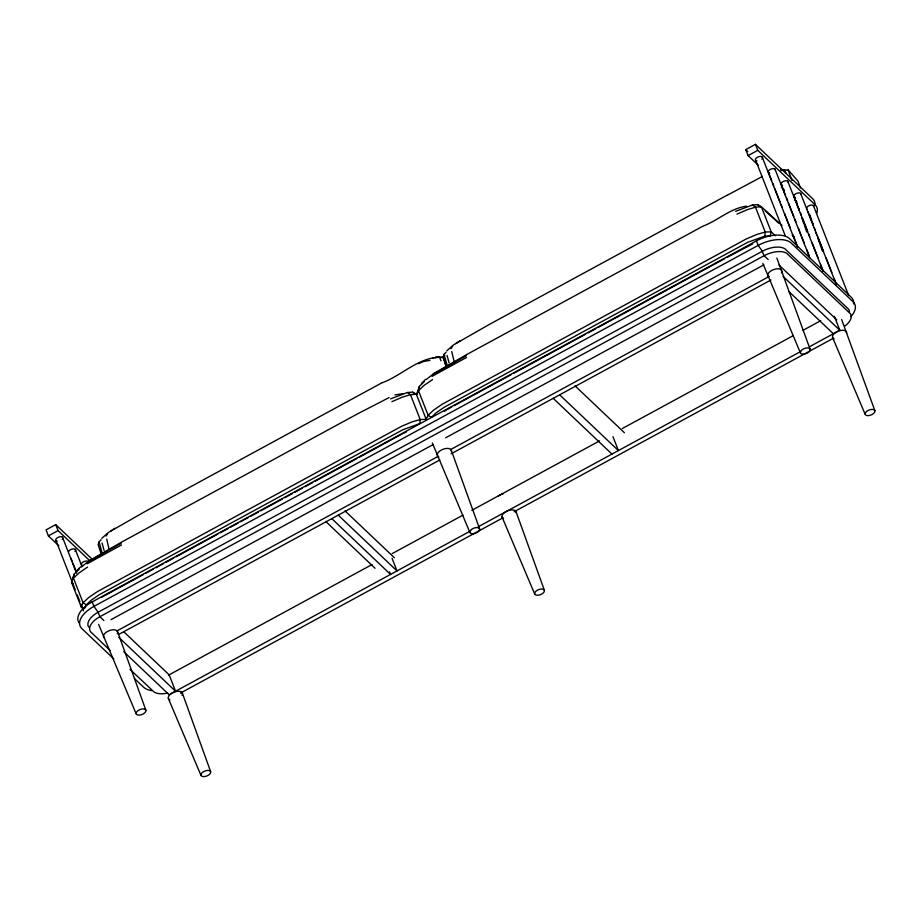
<?xml version="1.0" encoding="UTF-8"?>
<svg xmlns="http://www.w3.org/2000/svg" width="921" height="921" viewBox="0 0 921 921"><rect width="100%" height="100%" fill="white"/><g stroke="black" fill="none" stroke-linecap="round" stroke-linejoin="round"><path stroke-width="1.38" d="M424.178 381.766L419.343 386.383L418.479 390.665L428.115 415.267L431.327 417.34L436.22 412.735L444.21 407.255L747.737 242.292L764.752 236.133L765.224 232.057L755.473 207.179L752.422 205.003L735.591 211.358M79.16 569.282L74.336 573.898L71.539 582.279L81.163 606.835L83.235 608.804M101.057 539.706L99.031 541.905L98.167 544.599L101.356 554.511M446.374 366.995L443.185 357.095L444.049 354.401L446.075 352.202M74.336 573.898L71.539 582.279L73.438 584.11M419.343 386.383L416.557 394.775L418.479 390.665L423.844 385.577L432.548 379.579M390.573 398.862L407.404 392.519L410.455 394.683L420.206 419.562L419.734 423.637L402.719 429.808L99.192 594.759L91.202 600.239L86.309 604.844L84.536 608.574L81.163 606.835L83.109 602.771L88.474 597.706L97.2 591.731L401.579 426.308L411.963 421.91L420.206 419.562L426.181 419.32L428.115 415.267L433.492 410.202L442.207 404.227L746.597 238.792L756.981 234.395L765.224 232.057L771.188 231.816L775.344 235.764M105.996 536.08L107.596 533.754M451.014 348.564L452.614 346.25M443.185 357.095L444.728 355.126M101.771 538.359L108.102 532.706L115.033 528.24M446.789 350.843L453.12 345.202L460.051 340.735M81.359 566.956L89.21 560.762L121.537 542.135L357.901 413.679L389.099 397.584M426.377 379.452L434.228 373.247L466.556 354.631L702.919 226.175C717.758 220.649 730.652 208.077 746.655 206.166M76.443 570.905L80.611 566.864M421.461 383.401L425.617 379.348M87.53 567.083L78.826 573.081L73.461 578.181L83.109 602.771L86.309 604.844M444.452 411.273L446.662 409.753M110.75 531.129L144.413 511.88L381.824 382.86M455.768 343.625L489.431 324.376L726.842 195.356M88.704 627.12A18.719 9.671 -21.4 0 1 98.133 612.235L98.34 612.108M110.175 650.537L90.454 631.599A18.719 9.671 -21.4 0 1 99.882 616.713L100.09 616.586M87.564 562.132L121.238 543.252M432.582 374.628L466.256 355.748M87.115 563.813L121.503 544.967M432.133 376.309L466.521 357.463M92.065 559.128L55.721 524.636L46.05 529.897L48.387 535.872L58.806 545.75M758.478 165.458L748.094 155.603L745.757 149.628L755.427 144.367L812.679 198.706A26.225 13.55 -21.4 0 1 814.924 205.348M48.387 535.872L58.069 530.611L90.246 561.154M748.094 155.603L757.776 150.342L815.016 204.681A26.225 13.55 -21.4 0 1 816.777 213.304M78.976 622.769A26.225 13.55 -21.4 0 1 92.181 601.897L756.417 240.899A26.225 13.55 -21.4 0 1 789.539 238.643L851.303 297.276A26.225 13.55 -21.4 0 1 853.56 303.918M101.655 597.257L143.342 574.6M145.863 573.23L153.45 569.109M155.971 567.739L163.558 563.617M166.079 562.247L173.666 558.126M176.187 556.745L217.886 534.088M220.407 532.718L227.994 528.596M230.515 527.226L238.102 523.105M240.623 521.735L248.198 517.614M250.731 516.244L258.306 512.122M260.839 510.741L282.31 499.078M284.842 497.697L292.418 493.575M294.95 492.205L302.525 488.084M305.058 486.714L312.633 482.592M315.166 481.223L356.853 458.566M359.386 457.184L402.339 433.849M447.928 409.062L451.716 407.001M454.249 405.631L511.097 374.732M513.63 373.362L585.641 334.219M588.162 332.849L595.749 328.728M598.27 327.358L724.608 258.697M727.141 257.327L752.584 243.973M99.882 616.713L98.121 612.223L762.358 251.226A18.719 9.671 -21.4 0 1 784.876 248.774L848.621 309.26A18.719 9.671 -21.4 0 1 849.427 311.655M844.856 326.115A18.719 9.671 -21.4 0 0 850.371 313.739L786.638 253.252A18.719 9.671 -21.4 0 0 764.119 255.716L99.882 616.702L103.9 620.524M110.957 619.683L432.974 444.67M445.603 437.809L763.831 264.868M116.909 630.943L437.993 456.436M450.634 449.563L769.196 276.438M118.659 634.488L439.743 459.982M451.129 453.8L770.946 279.984M168.451 675.197L371.969 564.585M392.196 553.59L462.987 515.115M471.84 510.315L599.513 440.917M622.274 428.553L792.923 335.808M803.043 330.305L820.738 320.692M470.689 530.864L169.13 694.745L123.782 651.7M478.275 526.743L800.625 351.546M809.478 346.733L839.814 330.248L834.368 316.352M180.424 693.11L502.785 517.924M514.16 511.731L832.722 338.606M727.325 195.206L762.335 176.487M382.307 382.71C402.373 375.377 420.333 355.356 443.151 357.475L446.397 366.639M762.151 251.341L764.119 255.716L768.137 259.526M736.938 214.144L747.288 209.666L755.473 207.179L761.356 206.73L781.941 225.495M391.92 401.66L402.27 397.17L410.455 394.683L416.35 394.234L426.181 419.32M418.479 363.703L423.81 361.412L429.934 360.422M403.605 433.158L406.242 432.041M394.959 394.902L402.765 393.681M781.181 170.454L788.169 169.959L798.07 181.207L800.407 187.907M752.422 205.003L757.73 204.658L761.356 206.73L771.188 231.816L770.221 235.914L764.752 236.133M407.404 392.519L412.712 392.162L416.35 394.234M443.151 357.475L435.587 357.141M432.571 357.878L439.57 357.198L440.952 360.813M783.748 169.959L780.605 169.625L784.588 169.694L785.958 173.309M765.282 210.921L778.533 222.986M757.73 204.658L760.412 206.903M412.712 392.162L415.394 394.407M745.757 149.628L747.829 151.597M781.319 187.124L784.439 190.083M794.811 199.938L796.895 201.906M792.256 235.281L794.316 237.238M778.993 265.018L836.648 319.737A3.742 1.934 -21.4 0 1 836.809 319.932M783.126 276.438L839.814 330.248M789.044 291.692L833.367 333.759M575.038 385.876L624.403 432.72M559.646 394.821L618.405 450.588L612.96 436.681M553.199 398.321L611.958 454.088M345.03 510.89L394.395 557.735M338.237 515.15L396.997 570.916L392.047 558.276M331.79 518.65L390.55 574.416L389.56 571.895M325.689 521.401L375.043 568.245M123.782 631.771L169.142 674.817L175.577 691.245L118.89 637.436M129.999 669.36L154.198 692.097A18.719 9.671 -21.4 0 0 167.645 693.041M113.824 658.941L81.911 628.652A26.225 13.55 -21.4 0 1 93.942 606.375L758.179 245.389A26.225 13.55 -21.4 0 1 791.289 243.132L853.065 301.754A26.225 13.55 -21.4 0 1 850.912 316.548M134.42 678.489L143.688 687.285A26.225 13.55 -21.4 0 0 151.977 690.635M762.369 251.237L758.179 245.389L756.417 240.899M98.121 612.223L93.942 606.375L92.181 601.897M832.561 337.42L865.187 414.358M800.407 352.87L762.853 263.371M502.06 517.038L534.687 593.976M469.906 532.488L432.352 442.989M168.324 698.406L200.951 775.344M136.17 713.867L98.616 624.357M813.404 205.556L848.655 295.503M807.993 211.703L813.185 224.931M814.222 227.579L815.258 230.227M817.848 236.835L823.547 251.387M826.137 257.995L831.847 272.547M834.438 279.167L835.474 281.814M800.602 193.398L836.372 284.67M799.336 210.126L794.155 196.898A3.742 1.934 -21.4 0 0 795.341 197.382M800.372 212.774L801.408 215.422M802.444 218.07L807.636 231.298M808.673 233.946L809.709 236.582M812.299 243.202L817.998 257.753M820.588 264.362L823.178 270.981M787.8 181.241L823.052 271.188M841.656 319.564L874.892 410.697A5.181 2.682 -21.4 0 1 868.365 415.636A5.181 2.682 -21.4 0 1 866.868 411.238A5.181 2.682 -21.4 0 1 874.892 410.697M785.498 195.333L781.342 184.753A3.742 1.934 -21.4 0 0 782.528 185.225M786.534 197.98L787.57 200.628M788.606 203.265L793.787 216.493M794.823 219.14L795.859 221.788M798.449 228.396L804.16 242.948M806.75 249.568L809.34 256.176M774.987 169.096L809.72 257.719M768.54 172.595L771.648 180.528M772.684 183.175L773.721 185.823M774.757 188.471L779.949 201.699M780.985 204.347L782.021 206.983M784.611 213.603L790.31 228.155M792.9 234.763L797.574 246.667M762.185 156.938L797.436 246.886M755.427 144.367L757.776 150.342M755.738 160.438L785.279 235.845M776.875 258.076L810.112 349.209A5.181 2.682 -21.4 0 1 803.573 354.159A5.181 2.682 -21.4 0 1 802.087 349.75A5.181 2.682 -21.4 0 1 810.112 349.209M75.28 549.365L82.027 566.553M70.905 558.161L71.942 560.808M72.978 563.445L76.616 572.712M62.478 537.208L76.478 572.92M55.721 524.636L58.069 530.611M56.031 540.719L75.211 589.659M77.283 594.943L79.874 601.563M80.91 604.211L83.5 610.819M516.071 511.742L544.392 590.315A5.181 2.682 -21.4 0 1 537.852 595.254A5.181 2.682 -21.4 0 1 536.367 590.856A5.181 2.682 -21.4 0 1 544.392 590.315M451.29 450.265L479.599 528.827A5.181 2.682 -21.4 0 1 473.072 533.777A5.181 2.682 -21.4 0 1 471.587 529.379A5.181 2.682 -21.4 0 1 479.599 528.827M182.346 693.122L210.656 771.683A5.181 2.682 -21.4 0 1 204.128 776.633A5.181 2.682 -21.4 0 1 202.632 772.235A5.181 2.682 -21.4 0 1 210.656 771.683M117.566 631.633L145.875 710.206A5.181 2.682 -21.4 0 1 139.336 715.145A5.181 2.682 -21.4 0 1 137.851 710.747A5.181 2.682 -21.4 0 1 145.875 710.206M788.169 169.959L791.887 180.481M809.743 214.72L811.62 220.084M812.552 222.767L813.485 225.449M815.822 232.15L816.754 234.832M817.687 237.514L822.361 250.915M804.459 225.392L806.761 231.988M796.055 201.285L797.448 205.302M798.392 207.985L799.324 210.656M801.65 217.356L803.987 224.056M454.41 362.713L451.75 351.592M108.966 548.985L106.732 539.096M444.049 354.401L447.203 365.602M99.031 541.905L102.185 553.107M447.053 355.448L449.091 362.851M102.047 542.964L104.073 550.367M793.833 195.954A3.742 1.934 -21.4 0 1 797.69 193.042A3.742 1.934 -21.4 0 1 800.925 194.343M104.108 637.781A7.495 3.868 -21.4 0 1 110.232 630.298A7.495 3.868 -21.4 0 1 117.243 633.821M68.511 551.921A3.742 1.934 -21.4 0 1 73.277 548.87A3.742 1.934 -21.4 0 1 74.981 551.472M806.957 209.055A3.742 1.934 -21.4 0 1 809.559 205.475A3.742 1.934 -21.4 0 1 813.727 206.5M82.821 565.506A3.742 1.934 -21.4 0 1 83.362 561.845A3.742 1.934 -21.4 0 1 88.416 562.466M834.127 338.893A7.495 3.868 -21.4 0 1 837.431 331.479A7.495 3.868 -21.4 0 1 846.664 333.16M169.89 699.891A7.495 3.868 -21.4 0 1 174.092 692.097A7.495 3.868 -21.4 0 1 182.024 695.309M57.217 541.191A3.742 1.934 -21.4 0 1 56.342 538.601A3.742 1.934 -21.4 0 1 61.293 536.724A3.742 1.934 -21.4 0 1 62.168 539.326M781.031 183.797A3.742 1.934 -21.4 0 1 784.876 180.884A3.742 1.934 -21.4 0 1 788.123 182.197M756.924 160.922A3.742 1.934 -21.4 0 1 756.037 158.331A3.742 1.934 -21.4 0 1 760.999 156.455A3.742 1.934 -21.4 0 1 761.874 159.057M769.726 173.079A3.742 1.934 -21.4 0 1 770.255 169.418A3.742 1.934 -21.4 0 1 775.309 170.04M438.833 457.035A7.495 3.868 -21.4 0 1 442.138 449.621A7.495 3.868 -21.4 0 1 451.371 451.302M768.344 276.795A7.495 3.868 -21.4 0 1 774.469 269.3A7.495 3.868 -21.4 0 1 781.48 272.835M498.088 496.2A7.495 3.868 -21.4 0 1 503.28 493.829M503.614 518.511A7.495 3.868 -21.4 0 1 506.918 511.097A7.495 3.868 -21.4 0 1 516.151 512.79"/></g></svg>
